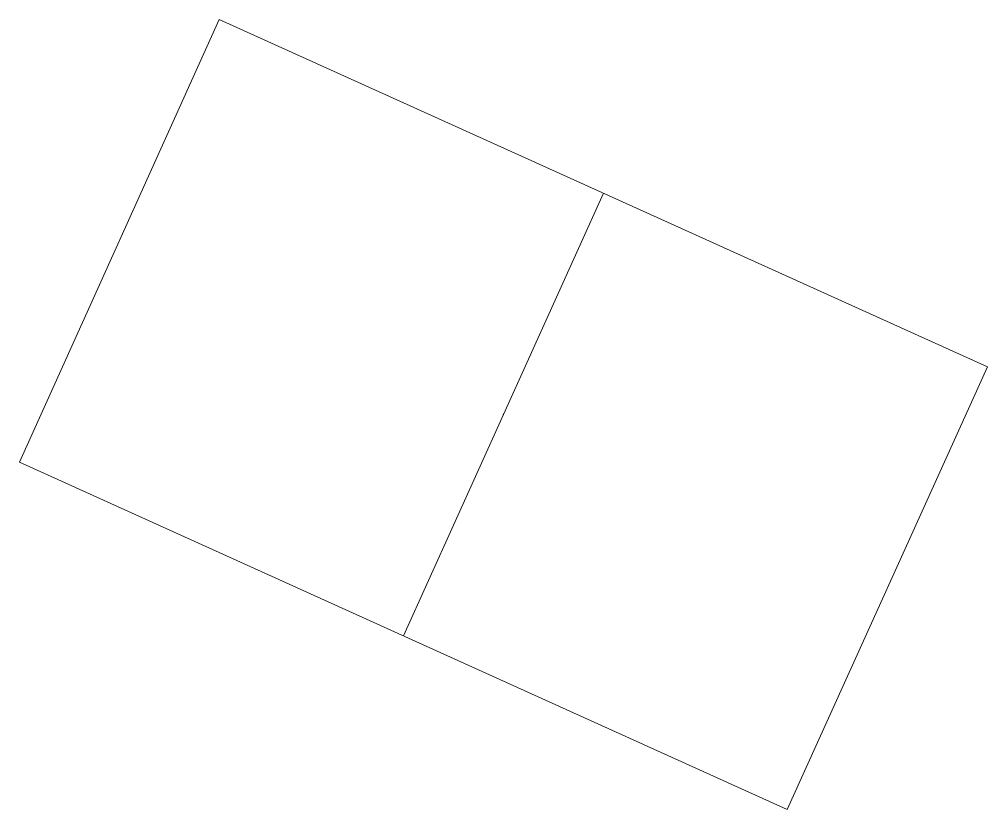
# Model space of a CAD drawing. Header units: millimetres. Extents: x 268438.64 to 268442.55, y 4274173.93 to 4274177.12.
import ezdxf

# ---------------------------------------------------------------- set-up
doc = ezdxf.new("R2010")
doc.units = ezdxf.units.MM
for name, color, linetype, lineweight in [('3D_KUYU_DAHILI', 4, 'Continuous', 0), ('GEOFENCE', 100, 'Continuous', 0), ('INIT_COORD', 170, 'Continuous', 0)]:
    doc.layers.add(name, color=color, linetype=linetype, lineweight=lineweight)

msp = doc.modelspace()

# ---------------------------------------------------------------- linework, layer by layer
at = {"layer": '3D_KUYU_DAHILI'}
for p, q in [((268439.45, 4274177.1184, 1470), (268439.45, 4274177.1184, 1290)), ((268442.5506, 4274175.7163, 1470), (268442.5498, 4274175.7163, 1290)), ((268438.6448, 4274175.3328, 1470), (268438.644, 4274175.3328, 1290)), ((268441.7422, 4274173.9307, 1470), (268441.7414, 4274173.9307, 1290))]:
    msp.add_line(p, q, dxfattribs=at)
at = {"layer": '3D_KUYU_DAHILI', "lineweight": 0}
for points in [[(268439.45, 4274177.1184, 1290), (268438.644, 4274175.3328, 1290), (268441.7414, 4274173.9307, 1290), (268442.5498, 4274175.7163, 1290), (268439.45, 4274177.1184, 1290)], [(268439.45, 4274177.1184, 1470), (268438.6448, 4274175.3328, 1470), (268441.7422, 4274173.9307, 1470), (268442.5506, 4274175.7163, 1470), (268439.45, 4274177.1184, 1470)]]:
    msp.add_polyline3d(points, close=True, dxfattribs=at)
at = {"layer": 'GEOFENCE'}
msp.add_line((268440.1935, 4274174.6318, 1470), (268441.0003, 4274176.4174, 1470), dxfattribs=at)
at = {"layer": 'INIT_COORD'}
msp.add_point((268440.5969, 4274175.5246, 1470), dxfattribs=at)

doc.saveas('drawing.dxf')
